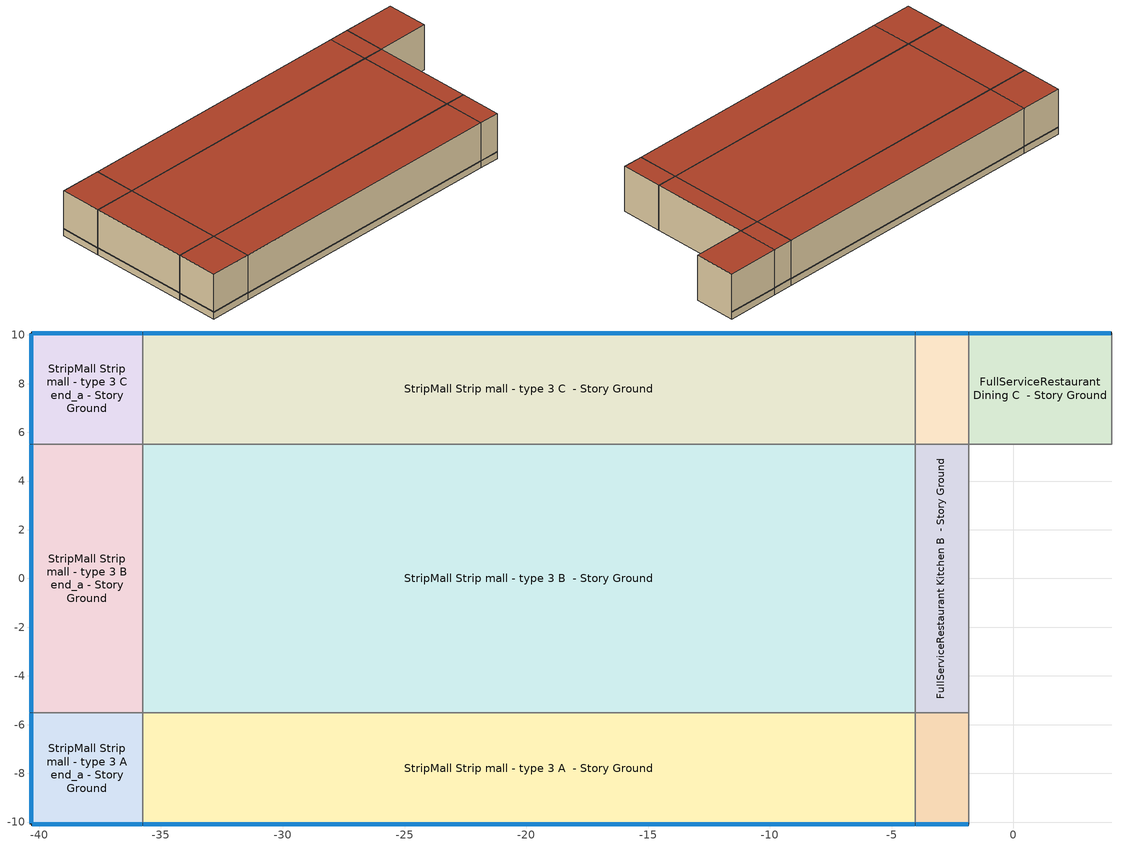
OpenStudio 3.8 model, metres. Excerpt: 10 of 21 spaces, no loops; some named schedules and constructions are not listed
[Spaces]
StripMall Strip mall - type 3 A end_a - Story Ground
 floor ground (Foundation F 126 Perim 914 Area 209): -40.32,-10.08 -40.32,-5.51 -35.75,-5.51 -35.75,-10.08 z0
 wall outside: -40.32,-5.51 -40.32,-10.08 -35.75,-10.08 z0:5.18
 wall to StripMall Strip mall - type 3 B end_a - Story Ground: -35.75,-5.51 -40.32,-5.51 z0:5.18
 wall to StripMall Strip mall - type 3 A  - Story Ground: -35.75,-10.08 -35.75,-5.51 z0:5.18
 window (Window U-0.91 SHGC 0.68): -40.32,-5.53 -40.32,-10.05 / -40.3,-10.08 -35.77,-10.08 z0.76:0.81
 roof outside: -35.75,-10.08 -35.75,-5.51 -40.32,-5.51 -40.32,-10.08 z5.18
StripMall Strip mall - type 3 B end_a - Story Ground
 floor ground (Foundation F 126 Perim 1102 Area 5037): -40.32,-5.51 -40.32,5.51 -35.75,5.51 -35.75,-5.51 z0
 wall outside: -40.32,5.51 -40.32,-5.51 z0:5.18
 wall to StripMall Strip mall - type 3 C end_a - Story Ground: -35.75,5.51 -40.32,5.51 z0:5.18
 wall to StripMall Strip mall - type 3 B  - Story Ground: -35.75,-5.51 -35.75,5.51 z0:5.18
 window (Window U-0.91 SHGC 0.68): -40.32,5.48 -40.32,-5.48 z0.76:0.81
 roof outside: -35.75,-5.51 -35.75,5.51 -40.32,5.51 -40.32,-5.51 z5.18
StripMall Strip mall - type 3 C end_a - Story Ground
 floor ground (Foundation F 126 Perim 914 Area 209): -40.32,5.51 -40.32,10.08 -35.75,10.08 -35.75,5.51 z0
 wall outside: -35.75,10.08 -40.32,10.08 -40.32,5.51 z0:5.18
 wall to StripMall Strip mall - type 3 C  - Story Ground: -35.75,5.51 -35.75,10.08 z0:5.18
 window (Window U-0.91 SHGC 0.68): -40.32,10.05 -40.32,5.53 / -35.77,10.08 -40.3,10.08 z0.76:0.81
 roof outside: -35.75,5.51 -35.75,10.08 -40.32,10.08 -40.32,5.51 z5.18
StripMall Strip mall - type 3 A  - Story Ground
 floor ground (Foundation F 126 Perim 3172 Area 14501): -35.75,-10.08 -35.75,-5.51 -4.03,-5.51 -4.03,-10.08 z0
 wall outside: -35.75,-10.08 -4.03,-10.08 z0:5.18
 wall to StripMall Strip mall - type 3 B  - Story Ground: -4.03,-5.51 -35.75,-5.51 z0:5.18
 wall to FullServiceRestaurant Kitchen A  - Story Ground: -4.03,-10.08 -4.03,-5.51 z0:5.18
 window (Window U-0.91 SHGC 0.68): -35.72,-10.08 -4.06,-10.08 z0.76:0.81
 roof outside: -4.03,-10.08 -4.03,-5.51 -35.75,-5.51 -35.75,-10.08 z5.18
StripMall Strip mall - type 3 B  - Story Ground
 floor ground (Foundation F 126 Perim 0 Area 34942): -35.75,-5.51 -35.75,5.51 -4.03,5.51 -4.03,-5.51 z0
 wall to StripMall Strip mall - type 3 C  - Story Ground: -4.03,5.51 -35.75,5.51 z0:5.18
 wall to FullServiceRestaurant Kitchen B  - Story Ground: -4.03,-5.51 -4.03,5.51 z0:5.18
 roof outside: -4.03,-5.51 -4.03,5.51 -35.75,5.51 -35.75,-5.51 z5.18
StripMall Strip mall - type 3 C  - Story Ground
 floor ground (Foundation F 126 Perim 3172 Area 14501): -35.75,5.51 -35.75,10.08 -4.03,10.08 -4.03,5.51 z0
 wall outside: -4.03,10.08 -35.75,10.08 z0:5.18
 wall to FullServiceRestaurant Kitchen C  - Story Ground: -4.03,5.51 -4.03,10.08 z0:5.18
 window (Window U-0.91 SHGC 0.68): -4.06,10.08 -35.72,10.08 z0.76:0.81
 roof outside: -4.03,5.51 -4.03,10.08 -35.75,10.08 -35.75,5.51 z5.18
FullServiceRestaurant Kitchen A  - Story Ground
 floor ground (Foundation F 126 Perim 22 Area 1006): -4.03,-10.08 -4.03,-5.51 -1.83,-5.51 -1.83,-10.08 z0
 wall outside: -4.03,-10.08 -1.83,-10.08 z0:5.18
 wall to FullServiceRestaurant Kitchen B  - Story Ground: -1.83,-5.51 -4.03,-5.51 z0:5.18
 wall to FullServiceRestaurant Dining A  - Story Ground: -1.83,-10.08 -1.83,-5.51 z0:5.18
 window (Window U-0.91 SHGC 0.68): -4.01,-10.08 -1.86,-10.08 z0.76:0.82
 roof outside: -1.83,-10.08 -1.83,-5.51 -4.03,-5.51 -4.03,-10.08 z5.18
FullServiceRestaurant Kitchen B  - Story Ground
 floor ground (Foundation F 126 Perim 0 Area 2424): -4.03,-5.51 -4.03,5.51 -1.83,5.51 -1.83,-5.51 z0
 wall to FullServiceRestaurant Kitchen C  - Story Ground: -1.83,5.51 -4.03,5.51 z0:5.18
 wall to FullServiceRestaurant Dining B  - Story Ground: -1.83,-5.51 -1.83,5.51 z0:5.18
 roof outside: -1.83,-5.51 -1.83,5.51 -4.03,5.51 -4.03,-5.51 z5.18
FullServiceRestaurant Kitchen C  - Story Ground
 floor ground (Foundation F 126 Perim 22 Area 1006): -4.03,5.51 -4.03,10.08 -1.83,10.08 -1.83,5.51 z0
 wall outside: -1.83,10.08 -4.03,10.08 z0:5.18
 wall to FullServiceRestaurant Dining C  - Story Ground: -1.83,5.51 -1.83,10.08 z0:5.18
 window (Window U-0.91 SHGC 0.68): -1.86,10.08 -4.01,10.08 z0.76:0.82
 roof outside: -1.83,5.51 -1.83,10.08 -4.03,10.08 -4.03,5.51 z5.18
FullServiceRestaurant Dining C  - Story Ground
 floor ground (Foundation F 126 Perim 586 Area 2681): -1.83,5.51 -1.83,10.08 4.03,10.08 4.03,5.51 z0
 wall outside: 4.03,10.08 -1.83,10.08 z0:5.18
 wall to StripMall Strip mall - type 1 C  - Story Ground: 4.03,5.51 4.03,10.08 z0:5.18
 wall to FullServiceRestaurant Dining B  - Story Ground: -1.83,5.51 4.03,5.51 z0:5.18
 window (Window U-0.91 SHGC 0.68): 4.01,10.08 -1.81,10.08 z0.76:0.81
 roof outside: 4.03,5.51 4.03,10.08 -1.83,10.08 -1.83,5.51 z5.18
[Schedule:Day]
Clothing Schedule Summer Clothes: 24, 0, 0.5
FullServiceRestaurant Bldg Occ Default: Average, 5, 15, 0, 5, 30, 0.0125, 5, 45, 0.025, 6, 0, 0.0375, 6, 15, 0.05, 6, 30, 0.0625, 6, 45, 0.075, 7, 0, 0.0875, 7, 15, 0.1, 7, 30, 0.175, 7, 45, 0.25, 8, 0, 0.325, 8, 15, 0.4, 8, 30, 0.4125, 8, 45, 0.425, 9, 0, 0.4375, 9, 15, 0.45, 9, 30, 0.4625, 9, 45, 0.475, 10, 0, 0.4875, 10, 15, 0.5, 10, 30, 0.575, 10, 45, 0.65, 11, 0, 0.725, 11, 15, 0.8, 11, 30, 0.775, 11, 45, 0.75, 12, 0, 0.725, 12, 15, 0.7, 12, 30, 0.625, 12, 45, 0.55, 13, 0, 0.475, 13, 15, 0.4, 13, 30, 0.35, 13, 45, 0.3, 14, 0, 0.25, 14, 15, 0.2, 14, 30, 0.35, 14, 45, 0.5, 15, 0, 0.65, 15, 15, 0.8, 15, 30, 0.725, 15, 45, 0.65, 16, 0, 0.575, 16, 15, 0.5, 16, 30, 0.575, 16, 45, 0.65, 17, 0, 0.725, 17, 15, 0.8, 17, 30, 0.725, 17, 45, 0.65, 18, 0, 0.575, 18, 15, 0.5, 18, 30, 0.4625, 18, 45, 0.425, 19, 0, 0.3875, 19, 15, 0.35, 19, 30, 0.3125, 19, 45, 0.275, 20, 0, 0.2375, 20, 15, 0.2, 20, 30, 0.1625, 20, 45, 0.125, 21, 0, 0.0875, 21, 15, 0.05, 21, 30, 0.0375, 21, 45, 0.025, 22, 0, 0.0125, 22, 15, 0, 24, 0, 0
FullServiceRestaurant Bldg Occ Sat Day: Average, 7, 30, 0, 7, 45, 0.0125, 8, 0, 0.025, 8, 15, 0.0375, 8, 30, 0.05, 8, 45, 0.1625, 9, 0, 0.275, 9, 15, 0.3875, 9, 30, 0.5, 10, 30, 0.5, 10, 45, 0.475, 11, 0, 0.45, 11, 15, 0.425, 11, 30, 0.4, 11, 45, 0.4, 11, 52, 0.35, 12, 7, 0.3375, 12, 22, 0.325, 12, 37, 0.3125, 12, 52, 0.3, 13, 3, 0.3, 13, 15, 0.7, 13, 30, 0.6875, 13, 45, 0.675, 14, 0, 0.6625, 14, 15, 0.65, 14, 30, 0.625, 14, 45, 0.6, 15, 0, 0.575, 15, 15, 0.55, 15, 30, 0.5, 15, 45, 0.45, 16, 0, 0.4, 16, 15, 0.35, 16, 30, 0.275, 16, 45, 0.2, 17, 0, 0.125, 17, 15, 0.05, 17, 30, 0.0375, 17, 45, 0.025, 18, 0, 0.0125, 18, 15, 0, 24, 0, 0
FullServiceRestaurant Bldg Occ Summer Design Day; FoodService_Restaurant BLDG_LIGHT_EndUseData Summer Design Day; FoodService_Restaurant BLDG_EQUIP_EndUseData Summer Design Day; FoodService_Restaurant BLDG_LIGHT_EndUseData Summer Design Day 1; Mercantile_Retail BLDG_LIGHT_EndUseData Summer Design Day 1; FoodService_Restaurant BLDG_EQUIP_EndUseData Summer Design Day 1: 24, 0, 1
FullServiceRestaurant Bldg Occ Sun Day: Average, 7, 30, 0, 7, 45, 0.0125, 8, 0, 0.025, 8, 15, 0.0375, 8, 30, 0.05, 8, 45, 0.1625, 9, 0, 0.275, 9, 15, 0.3875, 9, 30, 0.5, 10, 0, 0.5, 10, 15, 0.4625, 10, 30, 0.425, 10, 45, 0.3875, 11, 0, 0.35, 11, 15, 0.3125, 11, 30, 0.275, 11, 45, 0.2375, 12, 0, 0.2, 12, 15, 0.366667, 12, 22, 0.3, 12, 37, 0.275, 12, 52, 0.25, 13, 7, 0.225, 13, 22, 0.2, 13, 37, 0.2125, 13, 52, 0.225, 14, 7, 0.2375, 14, 22, 0.25, 14, 37, 0.6, 14, 52, 0.5, 15, 7, 0.4, 15, 15, 0.35, 15, 30, 0.3125, 15, 45, 0.275, 16, 0, 0.2375, 16, 15, 0.2, 17, 15, 0.2, 17, 30, 0.1625, 17, 45, 0.125, 18, 0, 0.0875, 18, 15, 0.05, 18, 30, 0.0375, 18, 45, 0.025, 19, 0, 0.0125, 19, 15, 0, 24, 0, 0
FullServiceRestaurant Bldg Occ Winter Design Day; FoodService_Restaurant BLDG_LIGHT_EndUseData Winter Design Day; FoodService_Restaurant BLDG_EQUIP_EndUseData Winter Design Day; FullServiceRestaurant Gas Equip Winter Design Day; FoodService_Restaurant BLDG_LIGHT_EndUseData Winter Design Day 1; Mercantile_Retail BLDG_LIGHT_EndUseData Winter Design Day 1; FoodService_Restaurant BLDG_EQUIP_EndUseData Winter Design Day 1: 24, 0, 0
FullServiceRestaurant Activity Default; autogen FullServiceRestaurant Activity 0_day_sch; autogen FullServiceRestaurant Activity 1_day_sch; autogen StripMall Activity 0_day_sch; autogen StripMall Activity 1_day_sch: Average, 24, 0, 120
FullServiceRestaurant Activity Winter Design Day; FullServiceRestaurant Activity Summer Design Day: 24, 0, 120
FoodService_Restaurant BLDG_LIGHT_EndUseData Default: Average, 0, 15, 0.448694, 0, 30, 0.414388, 0, 45, 0.390493, 1, 0, 0.366598, 1, 15, 0.342703, 1, 30, 0.318808, 1, 45, 0.307923, 2, 0, 0.297039, 2, 15, 0.286154, 2, 30, 0.27527, 2, 45, 0.270536, 3, 0, 0.265803, 3, 15, 0.261069, 3, 30, 0.256336, 3, 45, 0.258912, 4, 0, 0.261488, 4, 15, 0.264065, 4, 30, 0.266641, 4, 45, 0.268898, 5, 0, 0.271156, 5, 15, 0.273413, 5, 30, 0.27567, 5, 45, 0.28172, 6, 0, 0.287771, 6, 15, 0.293821, 6, 30, 0.299872, 6, 45, 0.327251, 7, 0, 0.354631, 7, 15, 0.382011, 7, 30, 0.409391, 7, 45, 0.441211, 8, 0, 0.473031, 8, 15, 0.504852, 8, 30, 0.536672, 8, 45, 0.564383, 9, 0, 0.592093, 9, 15, 0.619803, 9, 30, 0.647513, 9, 45, 0.66562, 10, 0, 0.683728, 10, 15, 0.701835, 10, 30, 0.719943, 10, 45, 0.727528, 11, 0, 0.735112, 11, 15, 0.742697, 11, 30, 0.750282, 11, 45, 0.751146, 12, 0, 0.752009, 12, 15, 0.752873, 12, 30, 0.753736, 12, 45, 0.754057, 13, 0, 0.754377, 13, 15, 0.754698, 13, 30, 0.755019, 13, 45, 0.755124, 14, 0, 0.755229, 14, 15, 0.755334, 14, 30, 0.755439, 14, 45, 0.75514, 15, 0, 0.754842, 15, 15, 0.754543, 15, 30, 0.754245, 15, 45, 0.754332, 16, 0, 0.754418, 16, 15, 0.754505, 16, 30, 0.754592, 16, 45, 0.754481, 17, 0, 0.75437, 17, 15, 0.754259, 17, 30, 0.754149, 17, 45, 0.757791, 18, 0, 0.761434, 18, 15, 0.765076, 18, 30, 0.768719, 18, 45, 0.768791, 19, 0, 0.768863, 19, 15, 0.768935, 19, 30, 0.769007, 19, 45, 0.76771, 20, 0, 0.766413, 20, 15, 0.765115, 20, 30, 0.763818, 20, 45, 0.758298, 21, 0, 0.752779, 21, 15, 0.747259, 21, 30, 0.741739, 21, 45, 0.726026, 22, 0, 0.710313, 22, 15, 0.6946, 22, 30, 0.678887, 22, 45, 0.647068, 23, 0, 0.61525, 23, 15, 0.583431, 23, 30, 0.551612, 23, 45, 0.517306, 24, 0, 0.483
FoodService_Restaurant BLDG_EQUIP_EndUseData Default: Average, 0, 15, 0.0343108, 0, 30, 0.0340879, 0, 45, 0.033865, 1, 0, 0.0336421, 1, 15, 0.0334192, 1, 30, 0.0331963, 1, 45, 0.0329734, 2, 0, 0.0327505, 2, 15, 0.0325276, 2, 30, 0.0323047, 2, 45, 0.0320818, 3, 0, 0.0318589, 3, 15, 0.031636, 3, 30, 0.0409573, 3, 45, 0.0502785, 4, 0, 0.0595997, 4, 15, 0.068921, 4, 30, 0.0901505, 4, 45, 0.11138, 5, 0, 0.132609, 5, 15, 0.153839, 5, 30, 0.15955, 5, 45, 0.165261, 6, 0, 0.170972, 6, 15, 0.176683, 6, 30, 0.181556, 6, 45, 0.186428, 7, 0, 0.191301, 7, 15, 0.196174, 7, 30, 0.214018, 7, 45, 0.231862, 8, 0, 0.249706, 8, 15, 0.26755, 8, 30, 0.297036, 8, 45, 0.326521, 9, 0, 0.356007, 9, 15, 0.385492, 9, 30, 0.419719, 9, 45, 0.453946, 10, 0, 0.488174, 10, 15, 0.522401, 10, 30, 0.525517, 10, 45, 0.528632, 11, 0, 0.531748, 11, 15, 0.534863, 11, 30, 0.533293, 11, 45, 0.531723, 12, 0, 0.530153, 12, 15, 0.528583, 12, 30, 0.530897, 12, 45, 0.533211, 13, 0, 0.535525, 13, 15, 0.537839, 13, 30, 0.536925, 13, 45, 0.536011, 14, 0, 0.535097, 14, 15, 0.534183, 14, 30, 0.537115, 14, 45, 0.540046, 15, 0, 0.542978, 15, 15, 0.545909, 15, 30, 0.540587, 15, 45, 0.535265, 16, 0, 0.529943, 16, 15, 0.524621, 16, 30, 0.514212, 16, 45, 0.503803, 17, 0, 0.493393, 17, 15, 0.482984, 17, 30, 0.465932, 17, 45, 0.44888, 18, 0, 0.431828, 18, 15, 0.414776, 18, 30, 0.374302, 18, 45, 0.333829, 19, 0, 0.293355, 19, 15, 0.252882, 19, 30, 0.216473, 19, 45, 0.180064, 20, 0, 0.143655, 20, 15, 0.107246, 20, 30, 0.093217, 20, 45, 0.079188, 21, 0, 0.065159, 21, 15, 0.05113, 21, 30, 0.047371, 21, 45, 0.043612, 22, 0, 0.039853, 22, 15, 0.036094, 22, 30, 0.0358711, 22, 45, 0.0356482, 23, 0, 0.0354253, 23, 15, 0.0352024, 23, 30, 0.0349795, 23, 45, 0.0347566, 24, 0, 0.0345337
FoodService_Restaurant BLDG_EQUIP_EndUseData Fri Day: Average, 0, 15, 0.550793, 0, 30, 0.550769, 0, 45, 0.550745, 1, 0, 0.550722, 1, 15, 0.550698, 1, 30, 0.550674, 1, 45, 0.55065, 2, 0, 0.550626, 2, 15, 0.550602, 2, 30, 0.550578, 2, 45, 0.550554, 3, 0, 0.55053, 3, 15, 0.550507, 3, 30, 0.551506, 3, 45, 0.552506, 4, 0, 0.553505, 4, 15, 0.554505, 4, 30, 0.556749, 4, 45, 0.558992, 5, 0, 0.561236, 5, 15, 0.56348, 5, 30, 0.564102, 5, 45, 0.564725, 6, 0, 0.565347, 6, 15, 0.56597, 6, 30, 0.566478, 6, 45, 0.566986, 7, 0, 0.567495, 7, 15, 0.568003, 7, 30, 0.569858, 7, 45, 0.571712, 8, 0, 0.573567, 8, 15, 0.575422, 8, 30, 0.578989, 8, 45, 0.582557, 9, 0, 0.586125, 9, 15, 0.589693, 9, 30, 0.595171, 9, 45, 0.600649, 10, 0, 0.606128, 10, 15, 0.611606, 10, 30, 0.611623, 10, 45, 0.61164, 11, 0, 0.611657, 11, 15, 0.611674, 11, 30, 0.611045, 11, 45, 0.610417, 12, 0, 0.609788, 12, 15, 0.60916, 12, 30, 0.60863, 12, 45, 0.608099, 13, 0, 0.607569, 13, 15, 0.607038, 13, 30, 0.606821, 13, 45, 0.606604, 14, 0, 0.606386, 14, 15, 0.606169, 14, 30, 0.606712, 14, 45, 0.607255, 15, 0, 0.607798, 15, 15, 0.608341, 15, 30, 0.607811, 15, 45, 0.60728, 16, 0, 0.60675, 16, 15, 0.60622, 16, 30, 0.605296, 16, 45, 0.604371, 17, 0, 0.603447, 17, 15, 0.602522, 17, 30, 0.601028, 17, 45, 0.599534, 18, 0, 0.59804, 18, 15, 0.596546, 18, 30, 0.594217, 18, 45, 0.591887, 19, 0, 0.589558, 19, 15, 0.587228, 19, 30, 0.583252, 19, 45, 0.579276, 20, 0, 0.5753, 20, 15, 0.571323, 20, 30, 0.566683, 20, 45, 0.562042, 21, 0, 0.557402, 21, 15, 0.552761, 21, 30, 0.552317, 21, 45, 0.551873, 22, 0, 0.551429, 22, 15, 0.550984, 22, 30, 0.55096, 22, 45, 0.550936, 23, 0, 0.550913, 23, 15, 0.550889, 23, 30, 0.550865, 23, 45, 0.550841, 24, 0, 0.550817
FoodService_Restaurant BLDG_EQUIP_EndUseData Sat Day: Average, 0, 15, 0.0636803, 0, 30, 0.0634977, 0, 45, 0.063315, 1, 0, 0.0631324, 1, 15, 0.0629497, 1, 30, 0.0627671, 1, 45, 0.0625844, 2, 0, 0.0624018, 2, 15, 0.0622191, 2, 30, 0.0620365, 2, 45, 0.0618538, 3, 0, 0.0616712, 3, 15, 0.0614885, 3, 30, 0.0613058, 3, 45, 0.0611232, 4, 0, 0.0609405, 4, 15, 0.0607579, 4, 30, 0.0605752, 4, 45, 0.0675656, 5, 0, 0.0745559, 5, 15, 0.0815462, 5, 30, 0.0885366, 5, 45, 0.108262, 6, 0, 0.127987, 6, 15, 0.147712, 6, 30, 0.167437, 6, 45, 0.173065, 7, 0, 0.178693, 7, 15, 0.184321, 7, 30, 0.189949, 7, 45, 0.19314, 8, 0, 0.19633, 8, 15, 0.199521, 8, 30, 0.202712, 8, 45, 0.219699, 9, 0, 0.236686, 9, 15, 0.253674, 9, 30, 0.270661, 9, 45, 0.30677, 10, 0, 0.34288, 10, 15, 0.378989, 10, 30, 0.415098, 10, 45, 0.438181, 11, 0, 0.461265, 11, 15, 0.484348, 11, 30, 0.507431, 11, 45, 0.605752, 11, 52, 0.598367, 12, 7, 0.593437, 12, 22, 0.588508, 12, 37, 0.583578, 12, 52, 0.578648, 13, 7, 0.577893, 13, 22, 0.577138, 13, 37, 0.576383, 13, 52, 0.575628, 14, 7, 0.47968, 14, 15, 0.461484, 14, 30, 0.442401, 14, 45, 0.423318, 15, 0, 0.404234, 15, 15, 0.385151, 15, 30, 0.348783, 15, 45, 0.312414, 16, 0, 0.276046, 16, 15, 0.239678, 16, 30, 0.20882, 16, 45, 0.177962, 17, 0, 0.147105, 17, 15, 0.116247, 17, 30, 0.104201, 17, 45, 0.0921555, 18, 0, 0.0801098, 18, 15, 0.068064, 18, 30, 0.0678814, 18, 45, 0.0676987, 19, 0, 0.0675161, 19, 15, 0.0673334, 19, 30, 0.0671508, 19, 45, 0.0669681, 20, 0, 0.0667855, 20, 15, 0.0666028, 20, 30, 0.0664201, 20, 45, 0.0662375, 21, 0, 0.0660548, 21, 15, 0.0658722, 21, 30, 0.0656895, 21, 45, 0.0655069, 22, 0, 0.0653242, 22, 15, 0.0651416, 22, 30, 0.0649589, 22, 45, 0.0647763, 23, 0, 0.0645936, 23, 15, 0.064411, 23, 30, 0.0642283, 23, 45, 0.0640457, 24, 0, 0.063863
FoodService_Restaurant BLDG_EQUIP_EndUseData Sun Day: Average, 0, 15, 0.0647074, 0, 30, 0.0644515, 0, 45, 0.0641957, 1, 0, 0.0639399, 1, 15, 0.0636841, 1, 30, 0.0634283, 1, 45, 0.0631724, 2, 0, 0.0629166, 2, 15, 0.0626608, 2, 30, 0.062405, 2, 45, 0.0621492, 3, 0, 0.0618933, 3, 15, 0.0616375, 3, 30, 0.0613817, 3, 45, 0.0611259, 4, 0, 0.0608701, 4, 15, 0.0606142, 4, 30, 0.0603584, 4, 45, 0.0663102, 5, 0, 0.072262, 5, 15, 0.0782138, 5, 30, 0.0841656, 5, 45, 0.101809, 6, 0, 0.119452, 6, 15, 0.137095, 6, 30, 0.154738, 6, 45, 0.161474, 7, 0, 0.16821, 7, 15, 0.174946, 7, 30, 0.181682, 7, 45, 0.184453, 8, 0, 0.187225, 8, 15, 0.189997, 8, 30, 0.192768, 8, 45, 0.205874, 9, 0, 0.218981, 9, 15, 0.232087, 9, 30, 0.245193, 9, 45, 0.278021, 10, 0, 0.310849, 10, 15, 0.343676, 10, 30, 0.376504, 10, 45, 0.406338, 11, 0, 0.436172, 11, 15, 0.466006, 11, 30, 0.49584, 11, 45, 0.603584, 12, 0, 0.597288, 12, 15, 0.590992, 12, 22, 0.587844, 12, 37, 0.583428, 12, 52, 0.579012, 13, 7, 0.574595, 13, 22, 0.570179, 13, 37, 0.565832, 13, 52, 0.561486, 14, 7, 0.557139, 14, 22, 0.552792, 14, 37, 0.462627, 14, 52, 0.443883, 15, 7, 0.425138, 15, 15, 0.415765, 15, 30, 0.377097, 15, 45, 0.338429, 16, 0, 0.299761, 16, 15, 0.261093, 16, 30, 0.227867, 16, 45, 0.19464, 17, 0, 0.161414, 17, 15, 0.128188, 17, 30, 0.125243, 17, 45, 0.122298, 18, 0, 0.119353, 18, 15, 0.116408, 18, 30, 0.104762, 18, 45, 0.0931159, 19, 0, 0.0814698, 19, 15, 0.0698237, 19, 30, 0.0695679, 19, 45, 0.0693121, 20, 0, 0.0690563, 20, 15, 0.0688005, 20, 30, 0.0685446, 20, 45, 0.0682888, 21, 0, 0.068033, 21, 15, 0.0677772, 21, 30, 0.0675214, 21, 45, 0.0672655, 22, 0, 0.0670097, 22, 15, 0.0667539, 22, 30, 0.0664981, 22, 45, 0.0662423, 23, 0, 0.0659865, 23, 15, 0.0657306, 23, 30, 0.0654748, 23, 45, 0.065219, 24, 0, 0.0649632
FullServiceRestaurant Infil Half On Default; FullServiceRestaurant Infil Half On Winter Design Day; FullServiceRestaurant Infil Half On Summer Design Day; FullServiceRestaurant Infil Half On Default|WntrDsn|SmrDsn|Sun|Sat Day: 5, 0, 1, 24, 0, 0.5
FullServiceRestaurant Gas Equip Default; autogen FullServiceRestaurant Gas Equip 1_day_sch: Average, 0, 15, 0.0275, 0, 30, 0.02, 4, 30, 0.02, 4, 45, 0.0275, 5, 0, 0.035, 5, 15, 0.0425, 5, 30, 0.05, 5, 45, 0.0625, 6, 0, 0.075, 6, 15, 0.0875, 6, 30, 0.1, 6, 45, 0.1125, 7, 0, 0.125, 7, 15, 0.1375, 7, 30, 0.15, 7, 45, 0.1625, 8, 0, 0.175, 8, 15, 0.1875, 8, 30, 0.2, 8, 45, 0.1875, 9, 0, 0.175, 9, 15, 0.1625, 9, 30, 0.15, 9, 45, 0.175, 10, 0, 0.2, 10, 15, 0.225, 10, 30, 0.25, 12, 30, 0.25, 12, 45, 0.2375, 13, 0, 0.225, 13, 15, 0.2125, 13, 30, 0.2, 13, 45, 0.1875, 14, 0, 0.175, 14, 15, 0.1625, 14, 30, 0.15, 14, 45, 0.1625, 15, 0, 0.175, 15, 15, 0.1875, 15, 30, 0.2, 15, 45, 0.225, 16, 0, 0.25, 16, 15, 0.275, 16, 30, 0.3, 18, 0, 0.3, 18, 15, 0.2875, 18, 30, 0.275, 18, 45, 0.2625, 19, 0, 0.25, 19, 15, 0.2375, 19, 30, 0.225, 19, 45, 0.2125, 20, 0, 0.2, 20, 30, 0.2, 20, 45, 0.1875, 21, 0, 0.175, 21, 15, 0.1625, 21, 30, 0.15, 21, 45, 0.1375, 22, 0, 0.125, 22, 15, 0.1125, 22, 30, 0.1, 22, 45, 0.0875, 23, 0, 0.075, 23, 15, 0.0625, 23, 30, 0.05, 23, 45, 0.0425, 24, 0, 0.035
FullServiceRestaurant Gas Equip Default|Sun Day: Average, 6, 30, 0.02, 6, 45, 0.0275, 7, 0, 0.035, 7, 15, 0.0425, 7, 30, 0.05, 7, 45, 0.0625, 8, 0, 0.075, 8, 15, 0.0875, 8, 30, 0.1, 8, 45, 0.1125, 9, 0, 0.125, 9, 15, 0.1375, 9, 30, 0.15, 9, 45, 0.1625, 10, 0, 0.175, 10, 15, 0.1875, 10, 30, 0.2, 10, 45, 0.1875, 11, 0, 0.175, 11, 15, 0.1625, 11, 30, 0.15, 11, 45, 0.185714, 12, 0, 0.171429, 12, 15, 0.157143, 12, 22, 0.15, 12, 37, 0.1625, 12, 52, 0.175, 13, 7, 0.1875, 13, 22, 0.2, 13, 37, 0.233333, 13, 45, 0.2, 14, 15, 0.2, 14, 30, 0.1875, 14, 45, 0.175, 15, 0, 0.1625, 15, 15, 0.15, 15, 30, 0.1375, 15, 45, 0.125, 16, 0, 0.1125, 16, 15, 0.1, 16, 30, 0.0875, 16, 45, 0.075, 17, 0, 0.0625, 17, 15, 0.05, 17, 30, 0.0425, 17, 45, 0.035, 18, 0, 0.0275, 18, 15, 0.02, 24, 0, 0.02
FullServiceRestaurant Gas Equip Summer Design Day: 24, 0, 0.25
StripMall Bldg Occ Sat Day: Average, 8, 30, 0, 8, 45, 0.025, 9, 0, 0.05, 9, 15, 0.075, 9, 30, 0.1, 9, 45, 0.125, 10, 0, 0.15, 10, 15, 0.175, 10, 30, 0.2, 10, 45, 0.275, 11, 0, 0.35, 11, 15, 0.425, 11, 30, 0.5, 13, 52, 0.8, 14, 7, 0.133333, 14, 15, 0.1, 14, 30, 0.075, 14, 45, 0.05, 15, 0, 0.025, 15, 15, 0, 24, 0, 0
StripMall Bldg Occ Sun Day: Average, 8, 52, 0.2, 9, 7, 0.225, 9, 22, 0.25, 9, 37, 0.275, 9, 52, 0.3, 10, 7, 0.325, 10, 22, 0.35, 10, 37, 0.375, 10, 52, 0.4, 14, 22, 0.4, 24, 0, 0.2
Mercantile_Retail BLDG_LIGHT_EndUseData Sun Day: Average, 0, 15, 0.00585233, 0, 30, 0.00550808, 0, 45, 0.00516382, 1, 0, 0.00481957, 1, 15, 0.00447531, 1, 30, 0.00413106, 1, 45, 0.0037868, 2, 0, 0.00344255, 2, 15, 0.00309829, 2, 30, 0.00275404, 2, 45, 0.00240978, 3, 0, 0.00206553, 3, 15, 0.00172127, 3, 30, 0.00137702, 3, 45, 0.00103276, 4, 0, 0.00068851, 4, 15, 0.000344255, 4, 30, 0, 4, 45, 0.000416251, 5, 0, 0.000832503, 5, 15, 0.00124875, 5, 30, 0.00166501, 5, 45, 0.00258467, 6, 0, 0.00350433, 6, 15, 0.004424, 6, 30, 0.00534366, 6, 45, 0.00757475, 7, 0, 0.00980583, 7, 15, 0.0120369, 7, 30, 0.014268, 7, 45, 0.0188815, 8, 0, 0.023495, 8, 15, 0.0281085, 8, 30, 0.032722, 8, 45, 0.0585472, 9, 0, 0.0843724, 9, 15, 0.110198, 9, 30, 0.136023, 9, 45, 0.216947, 10, 0, 0.297871, 10, 15, 0.378795, 10, 30, 0.45972, 10, 45, 0.549618, 11, 0, 0.639517, 11, 15, 0.729416, 11, 30, 0.819315, 11, 45, 0.970236, 12, 0, 0.970253, 12, 15, 0.97027, 12, 22, 0.970279, 12, 37, 0.970226, 12, 52, 0.970174, 13, 7, 0.970122, 13, 22, 0.97007, 13, 37, 0.969983, 13, 52, 0.969895, 14, 7, 0.969808, 14, 22, 0.969721, 14, 37, 0.521161, 14, 52, 0.466551, 15, 7, 0.411941, 15, 15, 0.384635, 15, 30, 0.330245, 15, 45, 0.275856, 16, 0, 0.221466, 16, 15, 0.167076, 16, 30, 0.141874, 16, 45, 0.116673, 17, 0, 0.0914719, 17, 15, 0.0662706, 17, 30, 0.0558341, 17, 45, 0.0453976, 18, 0, 0.034961, 18, 15, 0.0245245, 18, 30, 0.0215778, 18, 45, 0.018631, 19, 0, 0.0156842, 19, 15, 0.0127374, 19, 30, 0.0123932, 19, 45, 0.0120489, 20, 0, 0.0117047, 20, 15, 0.0113604, 20, 30, 0.0110162, 20, 45, 0.0106719, 21, 0, 0.0103276, 21, 15, 0.00998339, 21, 30, 0.00963913, 21, 45, 0.00929488, 22, 0, 0.00895062, 22, 15, 0.00860637, 22, 30, 0.00826211, 22, 45, 0.00791786, 23, 0, 0.0075736, 23, 15, 0.00722935, 23, 30, 0.0068851, 23, 45, 0.00654084, 24, 0, 0.00619659
Mercantile_Retail BLDG_EQUIP_EndUseData Wknd Day: Average, 0, 15, 0.193229, 0, 30, 0.167889, 0, 45, 0.164054, 1, 0, 0.160218, 1, 15, 0.156383, 1, 30, 0.152548, 1, 45, 0.145527, 2, 0, 0.138506, 2, 15, 0.131486, 2, 30, 0.124465, 2, 45, 0.117379, 3, 0, 0.110294, 3, 15, 0.103208, 3, 30, 0.0961224, 3, 45, 0.0911819, 4, 0, 0.0862414, 4, 15, 0.081301, 4, 30, 0.0763605, 4, 45, 0.0749954, 5, 0, 0.0736303, 5, 15, 0.0722651, 5, 30, 0.0709, 5, 45, 0.0756454, 6, 0, 0.0803909, 6, 15, 0.0851363, 6, 30, 0.0898818, 6, 45, 0.0969024, 7, 0, 0.103923, 7, 15, 0.110944, 7, 30, 0.117964, 7, 45, 0.126545, 8, 0, 0.135126, 8, 15, 0.143707, 8, 30, 0.152288, 8, 45, 0.163534, 9, 0, 0.17478, 9, 15, 0.186026, 9, 30, 0.197272, 9, 45, 0.203903, 10, 0, 0.210533, 10, 15, 0.217164, 10, 30, 0.223794, 10, 45, 0.230815, 11, 0, 0.237836, 11, 15, 0.244856, 11, 30, 0.251877, 11, 45, 0.265008, 12, 0, 0.278139, 12, 15, 0.291271, 12, 30, 0.304402, 12, 45, 0.322149, 13, 0, 0.339895, 13, 15, 0.357642, 13, 30, 0.375389, 13, 45, 0.397426, 14, 0, 0.419463, 14, 15, 0.4415, 14, 30, 0.463537, 14, 45, 0.490254, 15, 0, 0.516972, 15, 15, 0.543689, 15, 30, 0.570407, 15, 45, 0.590689, 16, 0, 0.610971, 16, 15, 0.631253, 16, 30, 0.651535, 16, 45, 0.663431, 17, 0, 0.675327, 17, 15, 0.687223, 17, 30, 0.699119, 17, 45, 0.701589, 18, 0, 0.70406, 18, 15, 0.70653, 18, 30, 0.709, 18, 45, 0.703019, 19, 0, 0.697039, 19, 15, 0.691058, 19, 30, 0.685078, 19, 45, 0.670256, 20, 0, 0.655435, 20, 15, 0.640614, 20, 30, 0.625792, 20, 45, 0.60278, 21, 0, 0.579768, 21, 15, 0.556756, 21, 30, 0.533744, 21, 45, 0.503516, 22, 0, 0.473288, 22, 15, 0.44306, 22, 30, 0.412832, 22, 45, 0.376936, 23, 0, 0.341039, 23, 15, 0.305143, 23, 30, 0.269247, 23, 45, 0.243907, 24, 0, 0.218568
StripMall Infil Half On Sat Day: 6, 0, 1, 22, 0, 0.5, 24, 0, 1
StripMall Infil Half On Sun Day: 8, 0, 1, 17, 0, 0.5, 24, 0, 1
StripMall HtgSetp Sat Day: Average, 8, 0, 20, 14, 45, 20, 24, 0, 20
StripMall HtgSetp Sun Day: Average, 10, 0, 20, 12, 45, 20, 24, 0, 20
StripMall ClgSetp Sat Day: Average, 8, 0, 25, 14, 45, 21.6667, 24, 0, 25
StripMall ClgSetp Sun Day: Average, 10, 0, 25, 12, 45, 21.6667, 24, 0, 25
Building Hours of Operation NonResidential Saturday; Building Hours of Operation NonResidential Sunday: 9, 0, 0, 14, 45, 1, 24, 0, 0
autogen FoodService_Restaurant BLDG_LIGHT_EndUseData 0_day_sch; autogen FoodService_Restaurant BLDG_LIGHT_EndUseData 1_day_sch: Average, 0, 15, 0.288537, 0, 30, 0.237078, 0, 45, 0.201236, 1, 0, 0.165393, 1, 15, 0.129551, 1, 30, 0.0937087, 1, 45, 0.0773817, 2, 0, 0.0610548, 2, 15, 0.0447278, 2, 30, 0.0284009, 2, 45, 0.0213007, 3, 0, 0.0142004, 3, 15, 0.00710022, 3, 30, 0, 3, 45, 0.00386461, 4, 0, 0.00772923, 4, 15, 0.0115938, 4, 30, 0.0154585, 4, 45, 0.0188442, 5, 0, 0.02223, 5, 15, 0.0256158, 5, 30, 0.0290016, 5, 45, 0.0380772, 6, 0, 0.0471529, 6, 15, 0.0562286, 6, 30, 0.0653042, 6, 45, 0.106374, 7, 0, 0.147443, 7, 15, 0.188513, 7, 30, 0.229582, 7, 45, 0.277313, 8, 0, 0.325044, 8, 15, 0.372774, 8, 30, 0.420505, 8, 45, 0.46207, 9, 0, 0.503635, 9, 15, 0.545201, 9, 30, 0.586766, 9, 45, 0.613927, 10, 0, 0.641088, 10, 15, 0.668249, 10, 30, 0.69541, 10, 45, 0.706788, 11, 0, 0.718165, 11, 15, 0.729542, 11, 30, 0.74092, 11, 45, 0.742215, 12, 0, 0.74351, 12, 15, 0.744805, 12, 30, 0.746101, 12, 45, 0.746581, 13, 0, 0.747062, 13, 15, 0.747543, 13, 30, 0.748024, 13, 45, 0.748182, 14, 0, 0.74834, 14, 15, 0.748497, 14, 30, 0.748655, 14, 45, 0.748207, 15, 0, 0.747759, 15, 15, 0.747311, 15, 30, 0.746864, 15, 45, 0.746994, 16, 0, 0.747124, 16, 15, 0.747254, 16, 30, 0.747384, 16, 45, 0.747218, 17, 0, 0.747052, 17, 15, 0.746886, 17, 30, 0.746719, 17, 45, 0.752183, 18, 0, 0.757647, 18, 15, 0.76311, 18, 30, 0.768574, 18, 45, 0.768682, 19, 0, 0.768791, 19, 15, 0.768899, 19, 30, 0.769007, 19, 45, 0.767061, 20, 0, 0.765115, 20, 15, 0.76317, 20, 30, 0.761224, 20, 45, 0.752944, 21, 0, 0.744664, 21, 15, 0.736384, 21, 30, 0.728105, 21, 45, 0.704535, 22, 0, 0.680966, 22, 15, 0.657397, 22, 30, 0.633827, 22, 45, 0.586099, 23, 0, 0.538371, 23, 15, 0.490643, 23, 30, 0.442914, 23, 45, 0.391455, 24, 0, 0.339996
autogen FullServiceRestaurant ClgSetp 0_day_sch; autogen FullServiceRestaurant ClgSetp 1_day_sch; autogen FullServiceRestaurant ClgSetp Kitchen 0_day_sch; autogen FullServiceRestaurant ClgSetp Kitchen 1_day_sch: Average, 1, 0, 21.6667, 5, 0, 25, 24, 0, 21.6667
autogen FullServiceRestaurant HtgSetp 0_day_sch; autogen FullServiceRestaurant HtgSetp 1_day_sch; autogen FullServiceRestaurant HtgSetp Kitchen 0_day_sch; autogen FullServiceRestaurant HtgSetp Kitchen 1_day_sch: Average, 1, 0, 20, 5, 0, 20, 24, 0, 20
autogen Schedule Rule 16 1_day_sch: Average, 0, 15, 0.651692, 0, 30, 0.648877, 0, 45, 0.64845, 1, 0, 0.648024, 1, 15, 0.647598, 1, 30, 0.647172, 1, 45, 0.646392, 2, 0, 0.645612, 2, 15, 0.644832, 2, 30, 0.644052, 2, 45, 0.643264, 3, 0, 0.642477, 3, 15, 0.64169, 3, 30, 0.640902, 3, 45, 0.640354, 4, 0, 0.639805, 4, 15, 0.639256, 4, 30, 0.638707, 4, 45, 0.638555, 5, 0, 0.638403, 5, 15, 0.638252, 5, 30, 0.6381, 5, 45, 0.638627, 6, 0, 0.639155, 6, 15, 0.639682, 6, 30, 0.640209, 6, 45, 0.640989, 7, 0, 0.641769, 7, 15, 0.642549, 7, 30, 0.643329, 7, 45, 0.644283, 8, 0, 0.645236, 8, 15, 0.64619, 8, 30, 0.647143, 8, 45, 0.648393, 9, 0, 0.649642, 9, 15, 0.650892, 9, 30, 0.652141, 9, 45, 0.652878, 10, 0, 0.653615, 10, 15, 0.654352, 10, 30, 0.655088, 10, 45, 0.655868, 11, 0, 0.656648, 11, 15, 0.657428, 11, 30, 0.658209, 11, 45, 0.659668, 12, 0, 0.661127, 12, 15, 0.662586, 12, 30, 0.664045, 12, 45, 0.666017, 13, 0, 0.667988, 13, 15, 0.66996, 13, 30, 0.671932, 13, 45, 0.674381, 14, 0, 0.676829, 14, 15, 0.679278, 14, 30, 0.681726, 14, 45, 0.684695, 15, 0, 0.687664, 15, 15, 0.690632, 15, 30, 0.693601, 15, 45, 0.695854, 16, 0, 0.698108, 16, 15, 0.700361, 16, 30, 0.702615, 16, 45, 0.703937, 17, 0, 0.705259, 17, 15, 0.70658, 17, 30, 0.707902, 17, 45, 0.708177, 18, 0, 0.708451, 18, 15, 0.708726, 18, 30, 0.709, 18, 45, 0.708335, 19, 0, 0.707671, 19, 15, 0.707006, 19, 30, 0.706342, 19, 45, 0.704695, 20, 0, 0.703048, 20, 15, 0.701402, 20, 30, 0.699755, 20, 45, 0.697198, 21, 0, 0.694641, 21, 15, 0.692084, 21, 30, 0.689527, 21, 45, 0.686168, 22, 0, 0.68281, 22, 15, 0.679451, 22, 30, 0.676092, 22, 45, 0.672104, 23, 0, 0.668115, 23, 15, 0.664127, 23, 30, 0.660139, 23, 45, 0.657323, 24, 0, 0.654508
autogen Mercantile_Retail BLDG_LIGHT_EndUseData 1_day_sch: Average, 0, 15, 0.0329501, 0, 30, 0.0198038, 0, 45, 0.0174198, 1, 0, 0.0150358, 1, 15, 0.0126519, 1, 30, 0.0102679, 1, 45, 0.00819161, 2, 0, 0.00611536, 2, 15, 0.0040391, 2, 30, 0.00196284, 2, 45, 0.00147213, 3, 0, 0.000981422, 3, 15, 0.000490711, 3, 30, 0, 3, 45, 0.00190581, 4, 0, 0.00381163, 4, 15, 0.00571744, 4, 30, 0.00762326, 4, 45, 0.0142924, 5, 0, 0.0209616, 5, 15, 0.0276308, 5, 30, 0.0343, 5, 45, 0.0514696, 6, 0, 0.0686393, 6, 15, 0.0858089, 6, 30, 0.102979, 6, 45, 0.163522, 7, 0, 0.224066, 7, 15, 0.28461, 7, 30, 0.345154, 7, 45, 0.448142, 8, 0, 0.551131, 8, 15, 0.65412, 8, 30, 0.757108, 8, 45, 0.802814, 9, 0, 0.84852, 9, 15, 0.894225, 9, 30, 0.939931, 9, 45, 0.94742, 10, 0, 0.95491, 10, 15, 0.9624, 10, 30, 0.969889, 10, 45, 0.970082, 11, 0, 0.970275, 11, 15, 0.970468, 11, 30, 0.970661, 11, 45, 0.9707, 12, 0, 0.970739, 12, 15, 0.970778, 12, 30, 0.970817, 12, 45, 0.970881, 13, 0, 0.970945, 13, 15, 0.971009, 13, 30, 0.971073, 13, 45, 0.971138, 14, 0, 0.971204, 14, 15, 0.971269, 14, 30, 0.971334, 14, 45, 0.971335, 15, 0, 0.971336, 15, 15, 0.971337, 15, 30, 0.971338, 15, 45, 0.971346, 16, 0, 0.971354, 16, 15, 0.971361, 16, 30, 0.971369, 16, 45, 0.971329, 17, 0, 0.971288, 17, 15, 0.971247, 17, 30, 0.971207, 17, 45, 0.971116, 18, 0, 0.971026, 18, 15, 0.970936, 18, 30, 0.970845, 18, 45, 0.970686, 19, 0, 0.970527, 19, 15, 0.970367, 19, 30, 0.970208, 19, 45, 0.969345, 20, 0, 0.968483, 20, 15, 0.96762, 20, 30, 0.966758, 20, 45, 0.933076, 21, 0, 0.899394, 21, 15, 0.865712, 21, 30, 0.83203, 21, 45, 0.717139, 22, 0, 0.602248, 22, 15, 0.487357, 22, 30, 0.372466, 22, 45, 0.297447, 23, 0, 0.222427, 23, 15, 0.147408, 23, 30, 0.0723891, 23, 45, 0.0592428, 24, 0, 0.0460965
FoodService_Restaurant BLDG_LIGHT_EndUseData Default 1: No, 0, 15, 0.288537, 0, 30, 0.237078, 0, 45, 0.201236, 1, 0, 0.165393, 1, 15, 0.129551, 1, 30, 0.0937087, 1, 45, 0.0773817, 2, 0, 0.0610548, 2, 15, 0.0447278, 2, 30, 0.0284009, 2, 45, 0.0213007, 3, 0, 0.0142004, 3, 15, 0.00710022, 3, 30, 0, 3, 45, 0.00386461, 4, 0, 0.00772923, 4, 15, 0.0115938, 4, 30, 0.0154585, 4, 45, 0.0188442, 5, 0, 0.02223, 5, 15, 0.0256158, 5, 30, 0.0290016, 5, 45, 0.0380772, 6, 0, 0.0471529, 6, 15, 0.0562286, 6, 30, 0.0653042, 6, 45, 0.106374, 7, 0, 0.147443, 7, 15, 0.188513, 7, 30, 0.229582, 7, 45, 0.277313, 8, 0, 0.325044, 8, 15, 0.372774, 8, 30, 0.420505, 8, 45, 0.46207, 9, 0, 0.503635, 9, 15, 0.545201, 9, 30, 0.586766, 9, 45, 0.613927, 10, 0, 0.641088, 10, 15, 0.668249, 10, 30, 0.69541, 10, 45, 0.706788, 11, 0, 0.718165, 11, 15, 0.729542, 11, 30, 0.74092, 11, 45, 0.742215, 12, 0, 0.74351, 12, 15, 0.744805, 12, 30, 0.746101, 12, 45, 0.746581, 13, 0, 0.747062, 13, 15, 0.747543, 13, 30, 0.748024, 13, 45, 0.748182, 14, 0, 0.74834, 14, 15, 0.748497, 14, 30, 0.748655, 14, 45, 0.748207, 15, 0, 0.747759, 15, 15, 0.747311, 15, 30, 0.746864, 15, 45, 0.746994, 16, 0, 0.747124, 16, 15, 0.747254, 16, 30, 0.747384, 16, 45, 0.747218, 17, 0, 0.747052, 17, 15, 0.746886, 17, 30, 0.746719, 17, 45, 0.752183, 18, 0, 0.757647, 18, 15, 0.76311, 18, 30, 0.768574, 18, 45, 0.768682, 19, 0, 0.768791, 19, 15, 0.768899, 19, 30, 0.769007, 19, 45, 0.767061, 20, 0, 0.765115, 20, 15, 0.76317, 20, 30, 0.761224, 20, 45, 0.752944, 21, 0, 0.744664, 21, 15, 0.736384, 21, 30, 0.728105, 21, 45, 0.704535, 22, 0, 0.680966, 22, 15, 0.657397, 22, 30, 0.633827, 22, 45, 0.586099, 23, 0, 0.538371, 23, 15, 0.490643, 23, 30, 0.442914, 23, 45, 0.391455, 24, 0, 0.339996
Mercantile_Retail BLDG_LIGHT_EndUseData Default 1: No, 0, 15, 0.0329501, 0, 30, 0.0198038, 0, 45, 0.0174198, 1, 0, 0.0150358, 1, 15, 0.0126519, 1, 30, 0.0102679, 1, 45, 0.00819161, 2, 0, 0.00611536, 2, 15, 0.0040391, 2, 30, 0.00196284, 2, 45, 0.00147213, 3, 0, 0.000981422, 3, 15, 0.000490711, 3, 30, 0, 3, 45, 0.00190581, 4, 0, 0.00381163, 4, 15, 0.00571744, 4, 30, 0.00762326, 4, 45, 0.0142924, 5, 0, 0.0209616, 5, 15, 0.0276308, 5, 30, 0.0343, 5, 45, 0.0514696, 6, 0, 0.0686393, 6, 15, 0.0858089, 6, 30, 0.102979, 6, 45, 0.163522, 7, 0, 0.224066, 7, 15, 0.28461, 7, 30, 0.345154, 7, 45, 0.448142, 8, 0, 0.551131, 8, 15, 0.65412, 8, 30, 0.757108, 8, 45, 0.802814, 9, 0, 0.84852, 9, 15, 0.894225, 9, 30, 0.939931, 9, 45, 0.94742, 10, 0, 0.95491, 10, 15, 0.9624, 10, 30, 0.969889, 10, 45, 0.970082, 11, 0, 0.970275, 11, 15, 0.970468, 11, 30, 0.970661, 11, 45, 0.9707, 12, 0, 0.970739, 12, 15, 0.970778, 12, 30, 0.970817, 12, 45, 0.970881, 13, 0, 0.970945, 13, 15, 0.971009, 13, 30, 0.971073, 13, 45, 0.971138, 14, 0, 0.971204, 14, 15, 0.971269, 14, 30, 0.971334, 14, 45, 0.971335, 15, 0, 0.971336, 15, 15, 0.971337, 15, 30, 0.971338, 15, 45, 0.971346, 16, 0, 0.971354, 16, 15, 0.971361, 16, 30, 0.971369, 16, 45, 0.971329, 17, 0, 0.971288, 17, 15, 0.971247, 17, 30, 0.971207, 17, 45, 0.971116, 18, 0, 0.971026, 18, 15, 0.970936, 18, 30, 0.970845, 18, 45, 0.970686, 19, 0, 0.970527, 19, 15, 0.970367, 19, 30, 0.970208, 19, 45, 0.969345, 20, 0, 0.968483, 20, 15, 0.96762, 20, 30, 0.966758, 20, 45, 0.933076, 21, 0, 0.899394, 21, 15, 0.865712, 21, 30, 0.83203, 21, 45, 0.717139, 22, 0, 0.602248, 22, 15, 0.487357, 22, 30, 0.372466, 22, 45, 0.297447, 23, 0, 0.222427, 23, 15, 0.147408, 23, 30, 0.0723891, 23, 45, 0.0592428, 24, 0, 0.0460965
FoodService_Restaurant BLDG_EQUIP_EndUseData Default 1: No, 0, 15, 0.491602, 0, 30, 0.491578, 0, 45, 0.491555, 1, 0, 0.491531, 1, 15, 0.491507, 1, 30, 0.491484, 1, 45, 0.49146, 2, 0, 0.491436, 2, 15, 0.491413, 2, 30, 0.491389, 2, 45, 0.491365, 3, 0, 0.491342, 3, 15, 0.491318, 3, 30, 0.492308, 3, 45, 0.493297, 4, 0, 0.494286, 4, 15, 0.495276, 4, 30, 0.49753, 4, 45, 0.499783, 5, 0, 0.502037, 5, 15, 0.50429, 5, 30, 0.504896, 5, 45, 0.505503, 6, 0, 0.506109, 6, 15, 0.506715, 6, 30, 0.507232, 6, 45, 0.50775, 7, 0, 0.508267, 7, 15, 0.508784, 7, 30, 0.510678, 7, 45, 0.512572, 8, 0, 0.514467, 8, 15, 0.516361, 8, 30, 0.519491, 8, 45, 0.522621, 9, 0, 0.525751, 9, 15, 0.52888, 9, 30, 0.532514, 9, 45, 0.536147, 10, 0, 0.53978, 10, 15, 0.543414, 10, 30, 0.543744, 10, 45, 0.544075, 11, 0, 0.544406, 11, 15, 0.544736, 11, 30, 0.54457, 11, 45, 0.544403, 12, 0, 0.544236, 12, 15, 0.54407, 12, 30, 0.544315, 12, 45, 0.544561, 13, 0, 0.544807, 13, 15, 0.545052, 13, 30, 0.544955, 13, 45, 0.544858, 14, 0, 0.544761, 14, 15, 0.544664, 14, 30, 0.544975, 14, 45, 0.545287, 15, 0, 0.545598, 15, 15, 0.545909, 15, 30, 0.545344, 15, 45, 0.544779, 16, 0, 0.544214, 16, 15, 0.543649, 16, 30, 0.542544, 16, 45, 0.541439, 17, 0, 0.540334, 17, 15, 0.539229, 17, 30, 0.537419, 17, 45, 0.535609, 18, 0, 0.533799, 18, 15, 0.531989, 18, 30, 0.527693, 18, 45, 0.523396, 19, 0, 0.5191, 19, 15, 0.514804, 19, 30, 0.510939, 19, 45, 0.507074, 20, 0, 0.503209, 20, 15, 0.499344, 20, 30, 0.497855, 20, 45, 0.496366, 21, 0, 0.494877, 21, 15, 0.493387, 21, 30, 0.492988, 21, 45, 0.492589, 22, 0, 0.49219, 22, 15, 0.491791, 22, 30, 0.491768, 22, 45, 0.491744, 23, 0, 0.49172, 23, 15, 0.491697, 23, 30, 0.491673, 23, 45, 0.491649, 24, 0, 0.491626
[Schedule:Rule]
Name | Schedule Ruleset | Rule Order | Day Schedule | Apply Saturday | Date Specification Type | Start Month | Start Day | End Month | End Day | Apply Sunday | Apply Friday | Apply Monday | Apply Tuesday | Apply Wednesday | Apply Thursday | Specific Month 1 | Specific Day 1 | Specific Month 2 | Specific Day 2 | Specific Month 3 | Specific Day 3 | Specific Month 4 | Specific Day 4 | Specific Month 5 | Specific Day 5 | Specific Month 6 | Specific Day 6 | Specific Month 7 | Specific Day 7 | Specific Month 8 | Specific Day 8 | Specific Month 9 | Specific Day 9 | Specific Month 10 | Specific Day 10 | Specific Month 11 | Specific Day 11 | Specific Month 12 | Specific Day 12 | Specific Month 13 | Specific Day 13 | Specific Month 14 | Specific Day 14 | Specific Month 15 | Specific Day 15 | Specific Month 16 | Specific Day 16 | Specific Month 17 | Specific Day 17 | Specific Month 18 | Specific Day 18 | Specific Month 19 | Specific Day 19 | Specific Month 20 | Specific Day 20 | Specific Month 21 | Specific Day 21 | Specific Month 22 | Specific Day 22 | Specific Month 23 | Specific Day 23 | Specific Month 24 | Specific Day 24 | Specific Month 25 | Specific Day 25 | Specific Month 26 | Specific Day 26 | Specific Month 27 | Specific Day 27 | Specific Month 28 | Specific Day 28 | Specific Month 29 | Specific Day 29 | Specific Month 30 | Specific Day 30 | Specific Month 31 | Specific Day 31 | Specific Month 32 | Specific Day 32 | Specific Month 33 | Specific Day 33 | Specific Month 34 | Specific Day 34 | Specific Month 35 | Specific Day 35 | Specific Month 36 | Specific Day 36 | Specific Month 37 | Specific Day 37 | Specific Month 38 | Specific Day 38 | Specific Month 39 | Specific Day 39 | Specific Month 40 | Specific Day 40 | Specific Month 41 | Specific Day 41 | Specific Month 42 | Specific Day 42 | Specific Month 43 | Specific Day 43 | Specific Month 44 | Specific Day 44 | Specific Month 45 | Specific Day 45 | Specific Month 46 | Specific Day 46 | Specific Month 47 | Specific Day 47 | Specific Month 48 | Specific Day 48 | Specific Month 49 | Specific Day 49 | Specific Month 50 | Specific Day 50 | Specific Month 51 | Specific Day 51 | Specific Month 52 | Specific Day 52
Schedule Rule 2 | FullServiceRestaurant Bldg Occ | 1 | FullServiceRestaurant Bldg Occ Sat Day | Yes | DateRange | 1 | 1 | 12 | 31
Schedule Rule 3 | FullServiceRestaurant Bldg Occ | 0 | FullServiceRestaurant Bldg Occ Sun Day |  | DateRange | 1 | 1 | 12 | 31 | Yes
Schedule Rule 6 | FoodService_Restaurant BLDG_EQUIP_EndUseData | 2 | FoodService_Restaurant BLDG_EQUIP_EndUseData Fri Day |  | DateRange | 1 | 1 | 12 | 31 |  | Yes
Schedule Rule 7 | FoodService_Restaurant BLDG_EQUIP_EndUseData | 1 | FoodService_Restaurant BLDG_EQUIP_EndUseData Sat Day | Yes | DateRange | 1 | 1 | 12 | 31
Schedule Rule 8 | FoodService_Restaurant BLDG_EQUIP_EndUseData | 0 | FoodService_Restaurant BLDG_EQUIP_EndUseData Sun Day |  | DateRange | 1 | 1 | 12 | 31 | Yes
Schedule Rule 9 | FullServiceRestaurant Infil Half On | 0 | FullServiceRestaurant Infil Half On Default|WntrDsn|SmrDsn|Sun|Sat Day | Yes | DateRange | 1 | 1 | 12 | 31 | Yes
Schedule Rule 10 | FullServiceRestaurant Gas Equip | 0 | FullServiceRestaurant Gas Equip Default|Sun Day |  | DateRange | 1 | 1 | 12 | 31 | Yes
autogen FoodService_Restaurant BLDG_LIGHT_EndUseData 0 | FoodService_Restaurant BLDG_LIGHT_EndUseData | 0 | autogen FoodService_Restaurant BLDG_LIGHT_EndUseData 0_day_sch | Yes | SpecificDates |  |  |  |  | Yes | Yes | Yes | Yes | Yes | Yes | 1 | 6 | 1 | 13 | 1 | 20 | 1 | 27 | 2 | 3 | 2 | 10 | 2 | 17 | 2 | 24 | 3 | 3 | 3 | 10 | 3 | 17 | 3 | 24 | 3 | 31 | 4 | 7 | 4 | 14 | 4 | 21 | 4 | 28 | 5 | 5 | 5 | 12 | 5 | 19 | 5 | 26 | 6 | 2 | 6 | 9 | 6 | 16 | 6 | 23 | 6 | 30 | 7 | 7 | 7 | 14 | 7 | 21 | 7 | 28 | 8 | 4 | 8 | 11 | 8 | 18 | 8 | 25 | 9 | 1 | 9 | 8 | 9 | 15 | 9 | 22 | 9 | 29 | 10 | 6 | 10 | 13 | 10 | 20 | 10 | 27 | 11 | 3 | 11 | 10 | 11 | 17 | 11 | 24 | 12 | 1 | 12 | 8 | 12 | 15 | 12 | 22 | 12 | 29
autogen FoodService_Restaurant BLDG_LIGHT_EndUseData 1 | FoodService_Restaurant BLDG_LIGHT_EndUseData | 1 | autogen FoodService_Restaurant BLDG_LIGHT_EndUseData 1_day_sch | Yes | SpecificDates |  |  |  |  | Yes | Yes | Yes | Yes | Yes | Yes | 1 | 7 | 1 | 14 | 1 | 21 | 1 | 28 | 2 | 4 | 2 | 11 | 2 | 18 | 2 | 25 | 3 | 4 | 3 | 11 | 3 | 18 | 3 | 25 | 4 | 1 | 4 | 8 | 4 | 15 | 4 | 22 | 4 | 29 | 5 | 6 | 5 | 13 | 5 | 20 | 5 | 27 | 6 | 3 | 6 | 10 | 6 | 17 | 6 | 24 | 7 | 1 | 7 | 8 | 7 | 15 | 7 | 22 | 7 | 29 | 8 | 5 | 8 | 12 | 8 | 19 | 8 | 26 | 9 | 2 | 9 | 9 | 9 | 16 | 9 | 23 | 9 | 30 | 10 | 7 | 10 | 14 | 10 | 21 | 10 | 28 | 11 | 4 | 11 | 11 | 11 | 18 | 11 | 25 | 12 | 2 | 12 | 9 | 12 | 16 | 12 | 23 | 12 | 30
autogen FullServiceRestaurant Activity 0 | FullServiceRestaurant Activity | 0 | autogen FullServiceRestaurant Activity 0_day_sch | Yes | SpecificDates |  |  |  |  | Yes | Yes | Yes | Yes | Yes | Yes | 1 | 6 | 1 | 13 | 1 | 20 | 1 | 27 | 2 | 3 | 2 | 10 | 2 | 17 | 2 | 24 | 3 | 3 | 3 | 10 | 3 | 17 | 3 | 24 | 3 | 31 | 4 | 7 | 4 | 14 | 4 | 21 | 4 | 28 | 5 | 5 | 5 | 12 | 5 | 19 | 5 | 26 | 6 | 2 | 6 | 9 | 6 | 16 | 6 | 23 | 6 | 30 | 7 | 7 | 7 | 14 | 7 | 21 | 7 | 28 | 8 | 4 | 8 | 11 | 8 | 18 | 8 | 25 | 9 | 1 | 9 | 8 | 9 | 15 | 9 | 22 | 9 | 29 | 10 | 6 | 10 | 13 | 10 | 20 | 10 | 27 | 11 | 3 | 11 | 10 | 11 | 17 | 11 | 24 | 12 | 1 | 12 | 8 | 12 | 15 | 12 | 22 | 12 | 29
autogen FullServiceRestaurant Activity 1 | FullServiceRestaurant Activity | 1 | autogen FullServiceRestaurant Activity 1_day_sch | Yes | SpecificDates |  |  |  |  | Yes | Yes | Yes | Yes | Yes | Yes | 1 | 7 | 1 | 14 | 1 | 21 | 1 | 28 | 2 | 4 | 2 | 11 | 2 | 18 | 2 | 25 | 3 | 4 | 3 | 11 | 3 | 18 | 3 | 25 | 4 | 1 | 4 | 8 | 4 | 15 | 4 | 22 | 4 | 29 | 5 | 6 | 5 | 13 | 5 | 20 | 5 | 27 | 6 | 3 | 6 | 10 | 6 | 17 | 6 | 24 | 7 | 1 | 7 | 8 | 7 | 15 | 7 | 22 | 7 | 29 | 8 | 5 | 8 | 12 | 8 | 19 | 8 | 26 | 9 | 2 | 9 | 9 | 9 | 16 | 9 | 23 | 9 | 30 | 10 | 7 | 10 | 14 | 10 | 21 | 10 | 28 | 11 | 4 | 11 | 11 | 11 | 18 | 11 | 25 | 12 | 2 | 12 | 9 | 12 | 16 | 12 | 23 | 12 | 30
autogen FullServiceRestaurant Gas Equip 1 | FullServiceRestaurant Gas Equip | 1 | autogen FullServiceRestaurant Gas Equip 1_day_sch | Yes | SpecificDates |  |  |  |  | Yes | Yes | Yes | Yes | Yes | Yes | 1 | 6 | 1 | 13 | 1 | 20 | 1 | 27 | 2 | 3 | 2 | 10 | 2 | 17 | 2 | 24 | 3 | 3 | 3 | 10 | 3 | 17 | 3 | 24 | 3 | 31 | 4 | 7 | 4 | 14 | 4 | 21 | 4 | 28 | 5 | 5 | 5 | 12 | 5 | 19 | 5 | 26 | 6 | 2 | 6 | 9 | 6 | 16 | 6 | 23 | 6 | 30 | 7 | 7 | 7 | 14 | 7 | 21 | 7 | 28 | 8 | 4 | 8 | 11 | 8 | 18 | 8 | 25 | 9 | 1 | 9 | 8 | 9 | 15 | 9 | 22 | 9 | 29 | 10 | 6 | 10 | 13 | 10 | 20 | 10 | 27 | 11 | 3 | 11 | 10 | 11 | 17 | 11 | 24 | 12 | 1 | 12 | 8 | 12 | 15 | 12 | 22 | 12 | 29
autogen FoodService_Restaurant BLDG_LIGHT_EndUseData 0 1 | FoodService_Restaurant BLDG_LIGHT_EndUseData BPR Adjusted | 0 | autogen FoodService_Restaurant BLDG_LIGHT_EndUseData 0_day_sch | Yes | SpecificDates |  |  |  |  | Yes | Yes | Yes | Yes | Yes | Yes | 1 | 6 | 1 | 13 | 1 | 20 | 1 | 27 | 2 | 3 | 2 | 10 | 2 | 17 | 2 | 24 | 3 | 3 | 3 | 10 | 3 | 17 | 3 | 24 | 3 | 31 | 4 | 7 | 4 | 14 | 4 | 21 | 4 | 28 | 5 | 5 | 5 | 12 | 5 | 19 | 5 | 26 | 6 | 2 | 6 | 9 | 6 | 16 | 6 | 23 | 6 | 30 | 7 | 7 | 7 | 14 | 7 | 21 | 7 | 28 | 8 | 4 | 8 | 11 | 8 | 18 | 8 | 25 | 9 | 1 | 9 | 8 | 9 | 15 | 9 | 22 | 9 | 29 | 10 | 6 | 10 | 13 | 10 | 20 | 10 | 27 | 11 | 3 | 11 | 10 | 11 | 17 | 11 | 24 | 12 | 1 | 12 | 8 | 12 | 15 | 12 | 22 | 12 | 29
autogen FoodService_Restaurant BLDG_LIGHT_EndUseData 2 | FoodService_Restaurant BLDG_LIGHT_EndUseData BPR Adjusted | 1 | autogen FoodService_Restaurant BLDG_LIGHT_EndUseData 1_day_sch | Yes | SpecificDates |  |  |  |  | Yes | Yes | Yes | Yes | Yes | Yes | 1 | 7 | 1 | 14 | 1 | 21 | 1 | 28 | 2 | 4 | 2 | 11 | 2 | 18 | 2 | 25 | 3 | 4 | 3 | 11 | 3 | 18 | 3 | 25 | 4 | 1 | 4 | 8 | 4 | 15 | 4 | 22 | 4 | 29 | 5 | 6 | 5 | 13 | 5 | 20 | 5 | 27 | 6 | 3 | 6 | 10 | 6 | 17 | 6 | 24 | 7 | 1 | 7 | 8 | 7 | 15 | 7 | 22 | 7 | 29 | 8 | 5 | 8 | 12 | 8 | 19 | 8 | 26 | 9 | 2 | 9 | 9 | 9 | 16 | 9 | 23 | 9 | 30 | 10 | 7 | 10 | 14 | 10 | 21 | 10 | 28 | 11 | 4 | 11 | 11 | 11 | 18 | 11 | 25 | 12 | 2 | 12 | 9 | 12 | 16 | 12 | 23 | 12 | 30
Schedule Rule 33 | Mercantile_Retail BLDG_LIGHT_EndUseData BPR Adjusted | 0 | Mercantile_Retail BLDG_LIGHT_EndUseData Sun Day |  | DateRange | 1 | 1 | 12 | 31 | Yes
autogen Mercantile_Retail BLDG_LIGHT_EndUseData 2 | Mercantile_Retail BLDG_LIGHT_EndUseData BPR Adjusted | 1 | autogen Mercantile_Retail BLDG_LIGHT_EndUseData 1_day_sch | Yes | SpecificDates |  |  |  |  | Yes | Yes | Yes | Yes | Yes | Yes | 1 | 6 | 1 | 13 | 1 | 20 | 1 | 27 | 2 | 3 | 2 | 10 | 2 | 17 | 2 | 24 | 3 | 3 | 3 | 10 | 3 | 17 | 3 | 24 | 3 | 31 | 4 | 7 | 4 | 14 | 4 | 21 | 4 | 28 | 5 | 5 | 5 | 12 | 5 | 19 | 5 | 26 | 6 | 2 | 6 | 9 | 6 | 16 | 6 | 23 | 6 | 30 | 7 | 7 | 7 | 14 | 7 | 21 | 7 | 28 | 8 | 4 | 8 | 11 | 8 | 18 | 8 | 25 | 9 | 1 | 9 | 8 | 9 | 15 | 9 | 22 | 9 | 29 | 10 | 6 | 10 | 13 | 10 | 20 | 10 | 27 | 11 | 3 | 11 | 10 | 11 | 17 | 11 | 24 | 12 | 1 | 12 | 8 | 12 | 15 | 12 | 22 | 12 | 29
Schedule Rule 34 | FoodService_Restaurant BLDG_EQUIP_EndUseData BPR Adjusted | 0 | FoodService_Restaurant BLDG_EQUIP_EndUseData Sun Day |  | DateRange | 1 | 1 | 12 | 31 | Yes
Schedule Rule 35 | FoodService_Restaurant BLDG_EQUIP_EndUseData BPR Adjusted | 1 | FoodService_Restaurant BLDG_EQUIP_EndUseData Sat Day | Yes | DateRange | 1 | 1 | 12 | 31
Schedule Rule 36 | FoodService_Restaurant BLDG_EQUIP_EndUseData BPR Adjusted | 2 | FoodService_Restaurant BLDG_EQUIP_EndUseData Fri Day |  | DateRange | 1 | 1 | 12 | 31 |  | Yes
